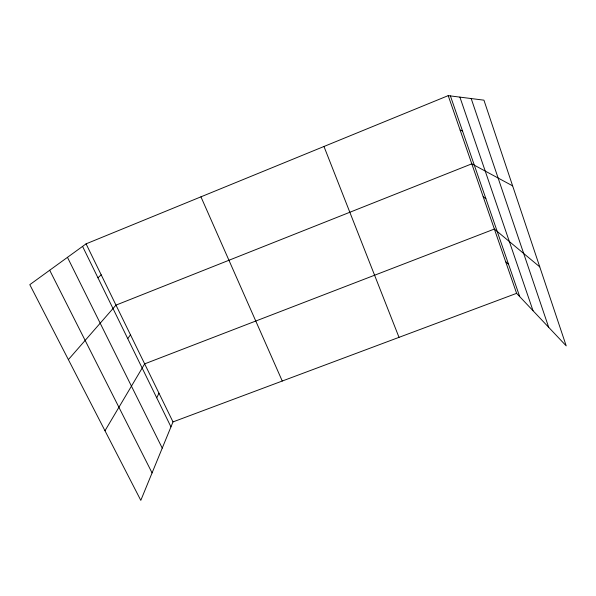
<?xml version="1.0" encoding="UTF-8"?>
<svg xmlns="http://www.w3.org/2000/svg" width="596" height="596" viewBox="0 0 596 596"><rect width="100%" height="100%" fill="white"/><g stroke="black" fill="none" stroke-linecap="round" stroke-linejoin="round"><path stroke-width="0.89" d="M516.613 293.344L172.996 421.916L140.805 500.364L29.8 284.672L86.077 243.846L448.207 95.636L483.937 100.165L566.2 345.859L516.613 293.344L448.207 95.636M156.718 397.793L158.983 393.196M104.985 430.766L144.664 363.865L494.367 229.05L539.76 266.881M127.738 338.625L130.479 334.803M68.376 359.626L115.989 305.122L471.801 163.833L512.635 185.863M97.953 277.803L101.193 274.808M460.142 130.114L462.503 130.949M483.214 196.799L485.889 198.669M505.617 261.555L508.582 264.386M49.692 270.241L152.069 472.911M67.467 257.345L162.239 448.125M82.568 246.394L170.963 426.878M86.077 243.846L172.996 421.916M200.941 196.836L282.258 381.03M323.971 146.482L399.007 337.343M450.405 95.911L519.712 296.622M459.903 97.118L533.04 310.74M471.19 98.549L548.7 327.323"/></g></svg>
